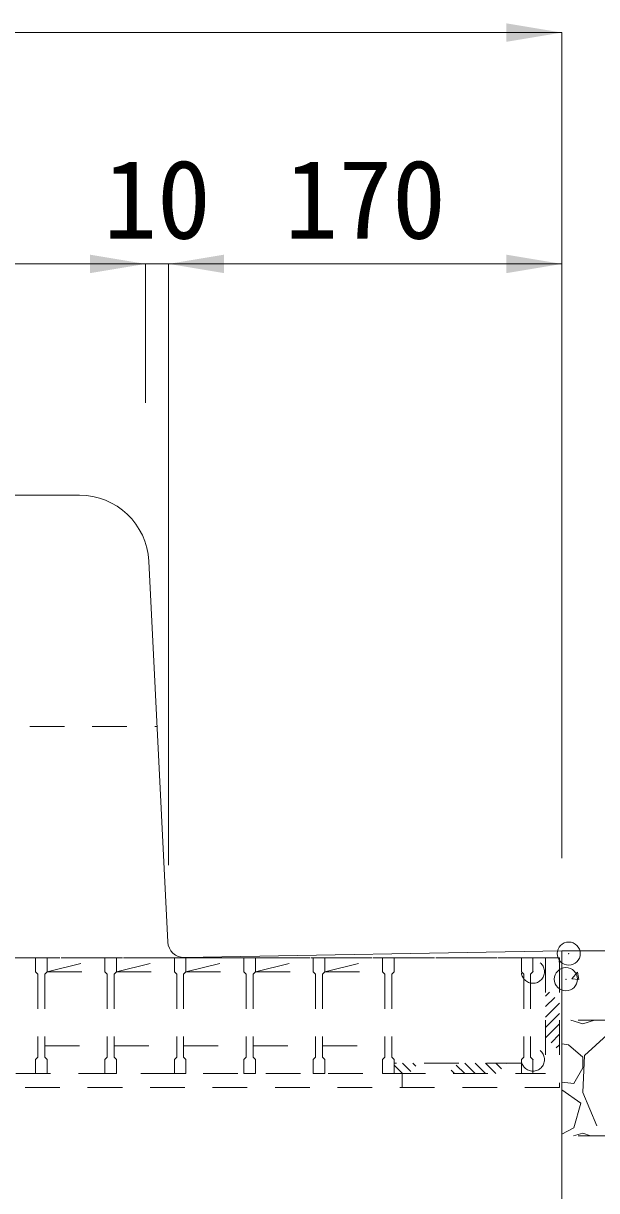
# Model space of a CAD drawing. Units: millimetres at full size, sheet at 1:20; some dimension numbers follow another scale. Extents: x 0 to 8400, y 0 to 13400.
# Drawn here: x 5393 to 5641, y 3816 to 4321 of the extents above; entities that cross this region are included whole.
import ezdxf
from ezdxf.enums import TextEntityAlignment as Align

# ---------------------------------------------------------------- set-up
doc = ezdxf.new("R2010")
doc.units = ezdxf.units.MM
doc.header["$LTSCALE"] = 20
doc.header["$PDMODE"] = 32
doc.header["$PDSIZE"] = 10
doc.linetypes.add('USER1', pattern=[1.35, 0.75, -0.6])
for name, color, linetype, lineweight in [('ハッチング_基礎', 150, 'Continuous', 5), ('ハッチング_舗装', 7, 'Continuous', 20), ('寸法線', 7, 'Continuous', 13), ('本体', 2, 'Continuous', 20), ('舗装・基礎', 3, 'USER1', 9), ('ｸﾞﾚｰﾁﾝｸﾞ', 7, 'USER1', 9)]:
    doc.layers.add(name, color=color, linetype=linetype, lineweight=lineweight)
doc.styles.add('ＭＳ ゴシック', font='')
doc.styles.get('ＭＳ ゴシック').set_extended_font_data('MS Gothic')

# ---------------------------------------------------------------- blocks, each defined once
blk = doc.blocks.new('filled_arrow')
at = {"color": 0, "linetype": 'Continuous', "lineweight": -2}
blk.add_solid([(7.5, 1.25), (0, 0), (7.5, -1.25)], dxfattribs=at)

msp = doc.modelspace()

# ---------------------------------------------------------------- hatches: boundary and pattern name
at = {"layer": 'ｸﾞﾚｰﾁﾝｸﾞ'}
h = msp.add_hatch(dxfattribs=at)
h.set_pattern_fill('USER', color=256, style=0, pattern_type=2)
h.set_pattern_definition([(45, (4882.17, 3550.08), (-2.24506, 2.24506), [15, -12])])
h.paths.add_polyline_path([(5624.69, 3917.06), (5618.69, 3917.06), (5618.69, 3867.06), (5624.69, 3867.06)])
h = msp.add_hatch(dxfattribs=at)
h.set_pattern_fill('USER', color=256, style=0, pattern_type=2)
h.set_pattern_definition([(135, (6120.7, 3550.08), (-2.24506, -2.24506), [15, -12])])
h.paths.add_polyline_path([(5553.19, 3867.06), (5553.19, 3871.56), (5588.69, 3871.56), (5603.69, 3871.56), (5608.19, 3871.56), (5608.19, 3867.06), (5588.69, 3867.06)])

# ---------------------------------------------------------------- linework, layer by layer
at = {"layer": 'ハッチング_基礎'}
for p, q in [((5629.6, 3890.07), (5634.72, 3888.56)), ((5634.72, 3888.56), (5639.85, 3890.07)), ((5652.16, 3890.07), (5635.49, 3874.84)), ((5628.63, 3879.41), (5625.69, 3879.86)), ((5634.72, 3874.08), (5628.63, 3879.41)), ((5635.49, 3874.84), (5634.72, 3858.84)), ((5634.72, 3869.51), (5634.72, 3874.08)), ((5630.91, 3862.65), (5634.72, 3869.51)), ((5625.69, 3863.28), (5630.91, 3862.65)), ((5625.69, 3860), (5633.96, 3854.27)), ((5634.72, 3858.84), (5640.82, 3844.36)), ((5633.96, 3854.27), (5630.91, 3843.6)), ((5630.91, 3843.6), (5625.69, 3840.86)), ((5630.73, 3840.07), (5634.72, 3841.31)), ((5634.72, 3841.31), (5638.05, 3840.07))]:
    msp.add_line(p, q, dxfattribs=at)
at = {"layer": 'ハッチング_舗装'}
for p, q in [((5630.01, 3907.99), (5632.46, 3910.91)), ((5630.01, 3907.99), (5633.04, 3907.73)), ((5632.99, 3907.72), (5632.4, 3910.9))]:
    msp.add_line(p, q, dxfattribs=at)
for p in [(5628.66, 3918.87), (5627.44, 3907.82)]:
    msp.add_point(p, dxfattribs=at)
at = {"layer": '寸法線'}
for p, q in [((5625.69, 4317.07), (5085.69, 4317.07)), ((5625.69, 3960.07), (5625.69, 4317.07)), ((5265.69, 4217.07), (5445.69, 4217.07)), ((5397.69, 4217.07), (5503.69, 4217.07)), ((5445.69, 4157.07), (5445.69, 4217.07)), ((5445.69, 4157.07), (5445.69, 4217.07)), ((5455.69, 3957.07), (5455.69, 4217.07)), ((5455.69, 4217.07), (5625.69, 4217.07)), ((5455.69, 3957.07), (5455.69, 4217.07)), ((5625.69, 3960.07), (5625.69, 4217.07))]:
    msp.add_line(p, q, dxfattribs=at)
at = {"layer": '本体'}
for p, q in [((5294.22, 4117.07), (5417.15, 4117.07)), ((5447.11, 4088.56), (5455.35, 3923.83)), ((5462.46, 3917.19), (5625.69, 3920.07)), ((5625.69, 3920.07), (5625.69, 3787.07))]:
    msp.add_line(p, q, dxfattribs=at)
at = {"layer": '本体', "linetype": 'USER1', "lineweight": 9}
msp.add_line((5260.69, 4017.07), (5450.69, 4017.07), dxfattribs=at)
at = {"layer": '本体'}
for centre, radius, start, end in [((5417.15, 4087.07), 30, 2.8624, 90), ((5462.34, 3924.18), 7, 182.8624, 271.011)]:
    msp.add_arc(centre, radius, start, end, dxfattribs=at)
at = {"layer": '舗装・基礎', "linetype": 'Continuous', "lineweight": 20}
msp.add_line((6025.69, 3920.07), (5625.69, 3920.07), dxfattribs=at)
at = {"layer": '舗装・基礎'}
for p, q in [((6025.69, 3890.07), (5625.69, 3890.07)), ((6025.69, 3840.07), (5625.69, 3840.07))]:
    msp.add_line(p, q, dxfattribs=at)
at = {"layer": 'ｸﾞﾚｰﾁﾝｸﾞ'}
for p, q in [((5624.69, 3917.06), (5086.69, 3917.06)), ((5613.19, 3917.06), (5098.19, 3917.06)), ((5373.19, 3911.06), (5398.19, 3917.06)), ((5398.19, 3917.06), (5403.19, 3917.06)), ((5398.19, 3917.06), (5403.19, 3917.06)), ((5398.19, 3917.06), (5403.19, 3917.06)), ((5398.19, 3917.06), (5398.19, 3911.06)), ((5398.19, 3917.06), (5398.19, 3911.06)), ((5398.19, 3917.06), (5398.19, 3911.06)), ((5403.19, 3917.06), (5403.19, 3911.06)), ((5403.19, 3917.06), (5403.19, 3911.06)), ((5403.19, 3917.06), (5403.19, 3911.06)), ((5403.19, 3911.06), (5428.19, 3917.06)), ((5428.19, 3917.06), (5433.19, 3917.06)), ((5428.19, 3917.06), (5433.19, 3917.06)), ((5428.19, 3917.06), (5433.19, 3917.06)), ((5428.19, 3917.06), (5428.19, 3911.06)), ((5428.19, 3917.06), (5428.19, 3911.06)), ((5428.19, 3917.06), (5428.19, 3911.06)), ((5433.19, 3917.06), (5433.19, 3911.06)), ((5433.19, 3917.06), (5433.19, 3911.06)), ((5433.19, 3917.06), (5433.19, 3911.06)), ((5433.19, 3911.06), (5458.19, 3917.06)), ((5458.19, 3917.06), (5463.19, 3917.06)), ((5458.19, 3917.06), (5463.19, 3917.06)), ((5458.19, 3917.06), (5463.19, 3917.06)), ((5458.19, 3917.06), (5458.19, 3911.06)), ((5458.19, 3917.06), (5458.19, 3911.06)), ((5458.19, 3917.06), (5458.19, 3911.06)), ((5463.19, 3917.06), (5463.19, 3911.06)), ((5463.19, 3917.06), (5463.19, 3911.06)), ((5463.19, 3917.06), (5463.19, 3911.06)), ((5463.19, 3911.06), (5488.19, 3917.06)), ((5488.19, 3917.06), (5493.19, 3917.06)), ((5488.19, 3917.06), (5493.19, 3917.06)), ((5488.19, 3917.06), (5493.19, 3917.06)), ((5488.19, 3917.06), (5488.19, 3911.06)), ((5488.19, 3917.06), (5488.19, 3911.06)), ((5488.19, 3917.06), (5488.19, 3911.06)), ((5493.19, 3917.06), (5493.19, 3911.06)), ((5493.19, 3917.06), (5493.19, 3911.06)), ((5493.19, 3917.06), (5493.19, 3911.06)), ((5493.19, 3911.06), (5518.19, 3917.06)), ((5518.19, 3917.06), (5523.19, 3917.06)), ((5518.19, 3917.06), (5523.19, 3917.06)), ((5518.19, 3917.06), (5523.19, 3917.06)), ((5518.19, 3917.06), (5518.19, 3911.06)), ((5518.19, 3917.06), (5518.19, 3911.06)), ((5518.19, 3917.06), (5518.19, 3911.06)), ((5523.19, 3917.06), (5523.19, 3911.06)), ((5523.19, 3917.06), (5523.19, 3911.06)), ((5523.19, 3917.06), (5523.19, 3911.06)), ((5523.19, 3911.06), (5548.19, 3917.06)), ((5548.19, 3917.06), (5553.19, 3917.06)), ((5548.19, 3917.06), (5553.19, 3917.06)), ((5548.19, 3917.06), (5553.19, 3917.06)), ((5548.19, 3917.06), (5548.19, 3911.06)), ((5548.19, 3917.06), (5548.19, 3911.06)), ((5548.19, 3917.06), (5548.19, 3911.06)), ((5553.19, 3917.06), (5553.19, 3911.06)), ((5553.19, 3917.06), (5553.19, 3911.06)), ((5553.19, 3917.06), (5553.19, 3911.06)), ((5578.19, 3917.06), (5583.19, 3917.06)), ((5578.19, 3917.06), (5583.19, 3917.06)), ((5578.19, 3917.06), (5583.19, 3917.06)), ((5608.19, 3917.06), (5613.19, 3917.06)), ((5608.19, 3917.06), (5608.19, 3911.06)), ((5608.19, 3917.06), (5613.19, 3917.06)), ((5608.19, 3917.06), (5608.19, 3911.06)), ((5608.19, 3917.06), (5613.19, 3917.06)), ((5608.19, 3917.06), (5608.19, 3911.06)), ((5613.19, 3911.06), (5613.19, 3917.06)), ((5613.19, 3917.06), (5613.19, 3911.06)), ((5613.19, 3917.06), (5613.19, 3911.06)), ((5613.19, 3917.06), (5613.19, 3911.06)), ((5613.19, 3917.06), (5613.19, 3911.06)), ((5613.19, 3917.06), (5613.19, 3911.06)), ((5613.19, 3917.06), (5613.19, 3911.06)), ((5618.69, 3917.06), (5618.69, 3867.06)), ((5624.69, 3917.06), (5624.69, 3861.06)), ((5373.19, 3911.06), (5398.19, 3911.06)), ((5398.19, 3911.06), (5399.19, 3910.06)), ((5398.19, 3911.06), (5399.19, 3910.06)), ((5398.19, 3911.06), (5399.19, 3910.06)), ((5399.19, 3910.06), (5399.19, 3874.06)), ((5399.19, 3910.06), (5399.19, 3874.06)), ((5399.19, 3910.06), (5399.19, 3874.06)), ((5403.19, 3911.06), (5402.19, 3910.06)), ((5403.19, 3911.06), (5402.19, 3910.06)), ((5403.19, 3911.06), (5402.19, 3910.06)), ((5402.19, 3910.06), (5402.19, 3874.06)), ((5402.19, 3910.06), (5402.19, 3874.06)), ((5402.19, 3910.06), (5402.19, 3874.06)), ((5403.19, 3911.06), (5428.19, 3911.06)), ((5428.19, 3911.06), (5429.19, 3910.06)), ((5428.19, 3911.06), (5429.19, 3910.06)), ((5428.19, 3911.06), (5429.19, 3910.06)), ((5429.19, 3910.06), (5429.19, 3874.06)), ((5429.19, 3910.06), (5429.19, 3874.06)), ((5429.19, 3910.06), (5429.19, 3874.06)), ((5433.19, 3911.06), (5432.19, 3910.06)), ((5433.19, 3911.06), (5432.19, 3910.06)), ((5433.19, 3911.06), (5432.19, 3910.06)), ((5432.19, 3910.06), (5432.19, 3874.06)), ((5432.19, 3910.06), (5432.19, 3874.06)), ((5432.19, 3910.06), (5432.19, 3874.06)), ((5433.19, 3911.06), (5458.19, 3911.06)), ((5458.19, 3911.06), (5459.19, 3910.06)), ((5458.19, 3911.06), (5459.19, 3910.06)), ((5458.19, 3911.06), (5459.19, 3910.06)), ((5459.19, 3910.06), (5459.19, 3874.06)), ((5459.19, 3910.06), (5459.19, 3874.06)), ((5459.19, 3910.06), (5459.19, 3874.06)), ((5463.19, 3911.06), (5462.19, 3910.06)), ((5463.19, 3911.06), (5462.19, 3910.06)), ((5463.19, 3911.06), (5462.19, 3910.06)), ((5462.19, 3910.06), (5462.19, 3874.06)), ((5462.19, 3910.06), (5462.19, 3874.06)), ((5462.19, 3910.06), (5462.19, 3874.06)), ((5463.19, 3911.06), (5488.19, 3911.06)), ((5488.19, 3911.06), (5489.19, 3910.06)), ((5488.19, 3911.06), (5489.19, 3910.06)), ((5488.19, 3911.06), (5489.19, 3910.06)), ((5489.19, 3910.06), (5489.19, 3874.06)), ((5489.19, 3910.06), (5489.19, 3874.06)), ((5489.19, 3910.06), (5489.19, 3874.06)), ((5493.19, 3911.06), (5492.19, 3910.06)), ((5493.19, 3911.06), (5492.19, 3910.06)), ((5493.19, 3911.06), (5492.19, 3910.06)), ((5492.19, 3910.06), (5492.19, 3874.06)), ((5492.19, 3910.06), (5492.19, 3874.06)), ((5492.19, 3910.06), (5492.19, 3874.06)), ((5493.19, 3911.06), (5518.19, 3911.06)), ((5518.19, 3911.06), (5519.19, 3910.06)), ((5518.19, 3911.06), (5519.19, 3910.06)), ((5518.19, 3911.06), (5519.19, 3910.06)), ((5519.19, 3910.06), (5519.19, 3874.06)), ((5519.19, 3910.06), (5519.19, 3874.06)), ((5519.19, 3910.06), (5519.19, 3874.06)), ((5523.19, 3911.06), (5522.19, 3910.06)), ((5523.19, 3911.06), (5522.19, 3910.06)), ((5523.19, 3911.06), (5522.19, 3910.06)), ((5522.19, 3910.06), (5522.19, 3874.06)), ((5522.19, 3910.06), (5522.19, 3874.06)), ((5522.19, 3910.06), (5522.19, 3874.06)), ((5523.19, 3911.06), (5548.19, 3911.06)), ((5548.19, 3911.06), (5549.19, 3910.06)), ((5548.19, 3911.06), (5549.19, 3910.06)), ((5548.19, 3911.06), (5549.19, 3910.06)), ((5549.19, 3910.06), (5549.19, 3874.06)), ((5549.19, 3910.06), (5549.19, 3874.06)), ((5549.19, 3910.06), (5549.19, 3874.06)), ((5553.19, 3911.06), (5552.19, 3910.06)), ((5553.19, 3911.06), (5552.19, 3910.06)), ((5553.19, 3911.06), (5552.19, 3910.06)), ((5552.19, 3910.06), (5552.19, 3874.06)), ((5552.19, 3910.06), (5552.19, 3874.06)), ((5552.19, 3910.06), (5552.19, 3874.06)), ((5608.19, 3911.06), (5609.19, 3910.06)), ((5608.19, 3911.06), (5609.19, 3910.06)), ((5608.19, 3911.06), (5609.19, 3910.06)), ((5609.19, 3910.06), (5609.19, 3874.06)), ((5609.19, 3910.06), (5609.19, 3874.06)), ((5609.19, 3910.06), (5609.19, 3874.06)), ((5613.19, 3911.06), (5612.19, 3910.06)), ((5613.19, 3911.06), (5612.19, 3910.06)), ((5613.19, 3911.06), (5612.19, 3910.06)), ((5612.19, 3910.06), (5612.19, 3874.06)), ((5612.19, 3910.06), (5612.19, 3874.06)), ((5612.19, 3910.06), (5612.19, 3874.06)), ((5372.19, 3879.06), (5399.19, 3879.06)), ((5402.19, 3879.06), (5429.19, 3879.06)), ((5432.19, 3879.06), (5459.19, 3879.06)), ((5462.19, 3879.06), (5489.19, 3879.06)), ((5492.19, 3879.06), (5519.19, 3879.06)), ((5522.19, 3879.06), (5549.19, 3879.06)), ((5398.19, 3873.06), (5399.19, 3874.06)), ((5398.19, 3873.06), (5399.19, 3874.06)), ((5398.19, 3873.06), (5399.19, 3874.06)), ((5398.19, 3867.06), (5398.19, 3873.06)), ((5398.19, 3867.06), (5398.19, 3873.06)), ((5398.19, 3867.06), (5398.19, 3873.06)), ((5403.19, 3873.06), (5402.19, 3874.06)), ((5403.19, 3873.06), (5402.19, 3874.06)), ((5403.19, 3873.06), (5402.19, 3874.06)), ((5403.19, 3867.06), (5403.19, 3873.06)), ((5403.19, 3867.06), (5403.19, 3873.06)), ((5403.19, 3867.06), (5403.19, 3873.06)), ((5428.19, 3873.06), (5429.19, 3874.06)), ((5428.19, 3873.06), (5429.19, 3874.06)), ((5428.19, 3873.06), (5429.19, 3874.06)), ((5428.19, 3867.06), (5428.19, 3873.06)), ((5428.19, 3867.06), (5428.19, 3873.06)), ((5428.19, 3867.06), (5428.19, 3873.06)), ((5433.19, 3873.06), (5432.19, 3874.06)), ((5433.19, 3873.06), (5432.19, 3874.06)), ((5433.19, 3873.06), (5432.19, 3874.06)), ((5433.19, 3867.06), (5433.19, 3873.06)), ((5433.19, 3867.06), (5433.19, 3873.06)), ((5433.19, 3867.06), (5433.19, 3873.06)), ((5458.19, 3873.06), (5459.19, 3874.06)), ((5458.19, 3873.06), (5459.19, 3874.06)), ((5458.19, 3873.06), (5459.19, 3874.06)), ((5458.19, 3867.06), (5458.19, 3873.06)), ((5458.19, 3867.06), (5458.19, 3873.06)), ((5458.19, 3867.06), (5458.19, 3873.06)), ((5463.19, 3873.06), (5462.19, 3874.06)), ((5463.19, 3873.06), (5462.19, 3874.06)), ((5463.19, 3873.06), (5462.19, 3874.06)), ((5463.19, 3867.06), (5463.19, 3873.06)), ((5463.19, 3867.06), (5463.19, 3873.06)), ((5463.19, 3867.06), (5463.19, 3873.06)), ((5488.19, 3873.06), (5489.19, 3874.06)), ((5488.19, 3873.06), (5489.19, 3874.06)), ((5488.19, 3873.06), (5489.19, 3874.06)), ((5488.19, 3867.06), (5488.19, 3873.06)), ((5488.19, 3867.06), (5488.19, 3873.06)), ((5488.19, 3867.06), (5488.19, 3873.06)), ((5493.19, 3873.06), (5492.19, 3874.06)), ((5493.19, 3873.06), (5492.19, 3874.06)), ((5493.19, 3873.06), (5492.19, 3874.06)), ((5493.19, 3867.06), (5493.19, 3873.06)), ((5493.19, 3867.06), (5493.19, 3873.06)), ((5493.19, 3867.06), (5493.19, 3873.06)), ((5518.19, 3873.06), (5519.19, 3874.06)), ((5518.19, 3873.06), (5519.19, 3874.06)), ((5518.19, 3873.06), (5519.19, 3874.06)), ((5518.19, 3867.06), (5518.19, 3873.06)), ((5518.19, 3867.06), (5518.19, 3873.06)), ((5518.19, 3867.06), (5518.19, 3873.06)), ((5523.19, 3873.06), (5522.19, 3874.06)), ((5523.19, 3873.06), (5522.19, 3874.06)), ((5523.19, 3873.06), (5522.19, 3874.06)), ((5523.19, 3867.06), (5523.19, 3873.06)), ((5523.19, 3867.06), (5523.19, 3873.06)), ((5523.19, 3867.06), (5523.19, 3873.06)), ((5548.19, 3873.06), (5549.19, 3874.06)), ((5548.19, 3873.06), (5549.19, 3874.06)), ((5548.19, 3873.06), (5549.19, 3874.06)), ((5548.19, 3867.06), (5548.19, 3873.06)), ((5548.19, 3867.06), (5548.19, 3873.06)), ((5548.19, 3867.06), (5548.19, 3873.06)), ((5553.19, 3873.06), (5552.19, 3874.06)), ((5553.19, 3873.06), (5552.19, 3874.06)), ((5553.19, 3873.06), (5552.19, 3874.06)), ((5553.19, 3867.06), (5553.19, 3873.06)), ((5553.19, 3867.06), (5553.19, 3873.06)), ((5553.19, 3867.06), (5553.19, 3873.06)), ((5608.19, 3871.56), (5553.19, 3871.56)), ((5608.19, 3873.06), (5609.19, 3874.06)), ((5608.19, 3873.06), (5609.19, 3874.06)), ((5608.19, 3873.06), (5609.19, 3874.06)), ((5608.19, 3867.06), (5608.19, 3873.06)), ((5608.19, 3867.06), (5608.19, 3873.06)), ((5608.19, 3867.06), (5608.19, 3873.06)), ((5613.19, 3873.06), (5612.19, 3874.06)), ((5613.19, 3873.06), (5612.19, 3874.06)), ((5613.19, 3873.06), (5612.19, 3874.06)), ((5613.19, 3867.06), (5613.19, 3873.06)), ((5613.19, 3867.06), (5613.19, 3873.06)), ((5613.19, 3867.06), (5613.19, 3873.06)), ((5613.19, 3867.06), (5613.19, 3873.06)), ((5613.19, 3867.06), (5613.19, 3873.06)), ((5613.19, 3867.06), (5613.19, 3873.06)), ((5092.69, 3867.06), (5618.69, 3867.06)), ((5398.19, 3867.06), (5403.19, 3867.06)), ((5398.19, 3867.06), (5403.19, 3867.06)), ((5398.19, 3867.06), (5403.19, 3867.06)), ((5428.19, 3867.06), (5433.19, 3867.06)), ((5428.19, 3867.06), (5433.19, 3867.06)), ((5428.19, 3867.06), (5433.19, 3867.06)), ((5458.19, 3867.06), (5463.19, 3867.06)), ((5458.19, 3867.06), (5463.19, 3867.06)), ((5458.19, 3867.06), (5463.19, 3867.06)), ((5488.19, 3867.06), (5493.19, 3867.06)), ((5488.19, 3867.06), (5493.19, 3867.06)), ((5488.19, 3867.06), (5493.19, 3867.06)), ((5518.19, 3867.06), (5523.19, 3867.06)), ((5518.19, 3867.06), (5523.19, 3867.06)), ((5518.19, 3867.06), (5523.19, 3867.06)), ((5548.19, 3867.06), (5553.19, 3867.06)), ((5548.19, 3867.06), (5553.19, 3867.06)), ((5548.19, 3867.06), (5553.19, 3867.06)), ((5556.69, 3867.06), (5556.69, 3861.06)), ((5608.19, 3867.06), (5613.19, 3867.06)), ((5608.19, 3867.06), (5613.19, 3867.06)), ((5608.19, 3867.06), (5613.19, 3867.06)), ((5624.69, 3861.06), (5086.69, 3861.06))]:
    msp.add_line(p, q, dxfattribs=at)
for p in [(5613.19, 3911.06), (5613.19, 3873.06)]:
    msp.add_point(p, dxfattribs=at)

# ---------------------------------------------------------------- block references
at = {"layer": '寸法線', "xscale": 3.2, "yscale": 3.2, "rotation": 180}
for p in [(5625.69, 4317.07), (5445.69, 4217.07), (5445.69, 4217.07), (5625.69, 4217.07)]:
    msp.add_blockref('filled_arrow', p, dxfattribs=at)
at = {"layer": '寸法線', "xscale": 3.2, "yscale": 3.2}
msp.add_blockref('filled_arrow', (5455.69, 4217.07), dxfattribs=at)
msp.add_blockref('filled_arrow', (5455.69, 4217.07), dxfattribs=at)

# ---------------------------------------------------------------- texts
at = {"layer": '寸法線', "style": 'ＭＳ ゴシック'}
for s, p in [('10', (5450.69, 4245.07)), ('170', (5540.69, 4245.07))]:
    msp.add_text(s, height=34.18, dxfattribs=at).set_placement(p, align=Align.MIDDLE_CENTER)

doc.saveas('drawing.dxf')
